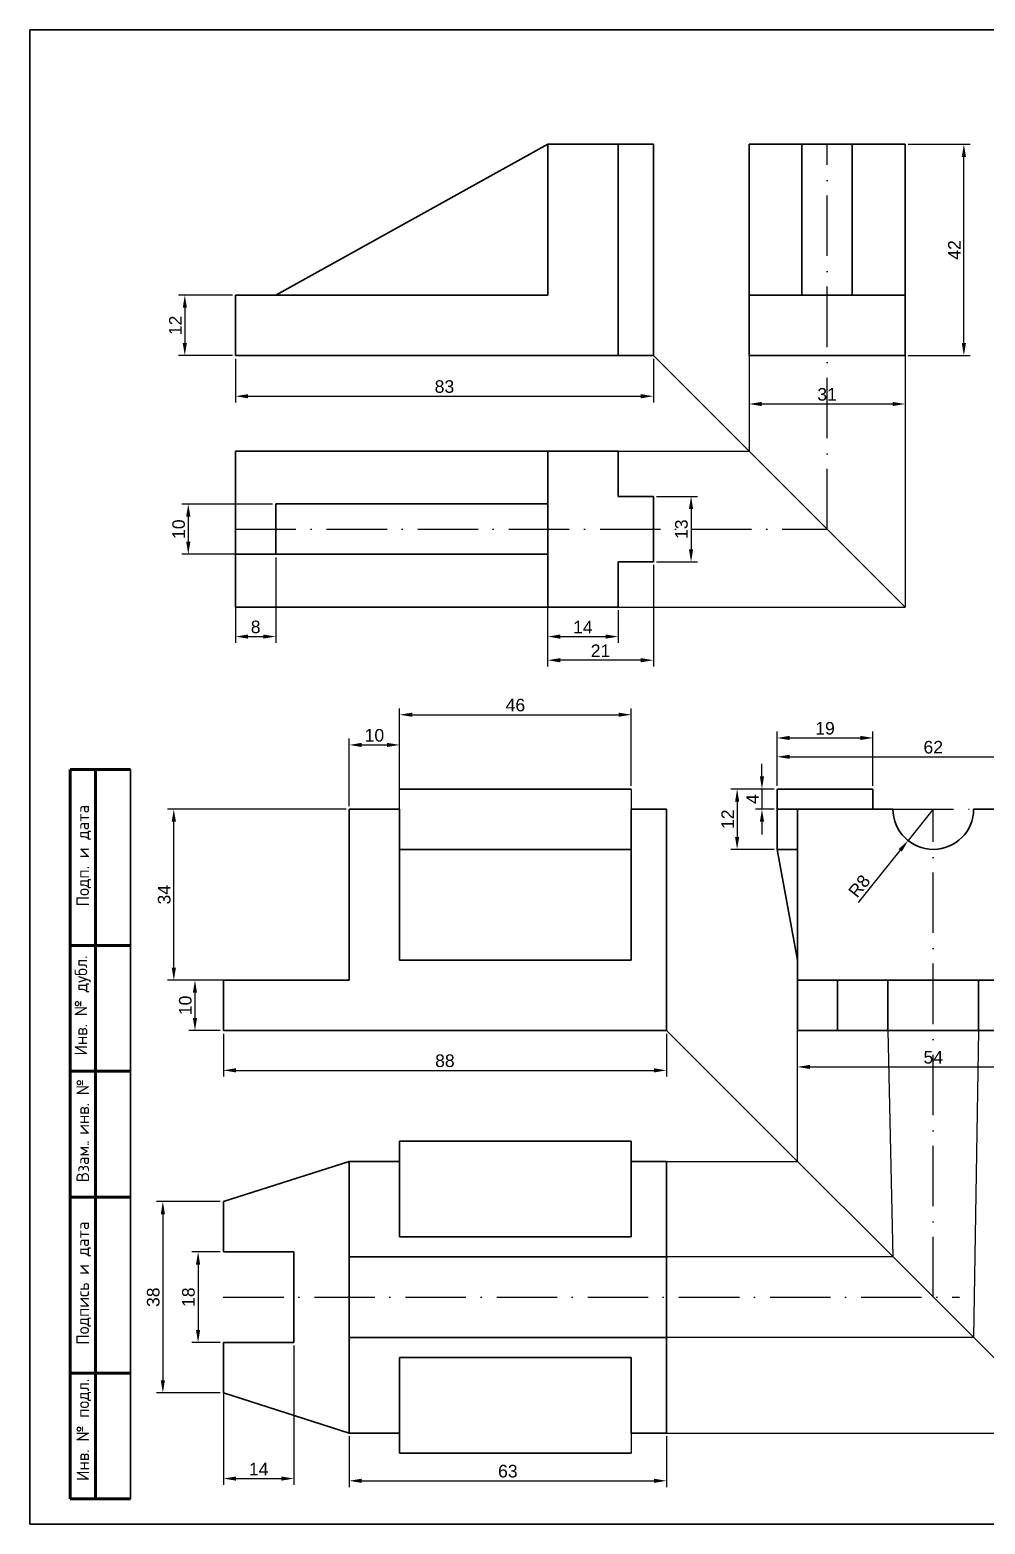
# Model space of a CAD drawing. Header units: millimetres. Extents: x 752 to 1172, y 1433 to 1730.
# Drawn here: x 751.7 to 941.4, y 1432.7 to 1729.7 of the extents above; entities that cross this region are included whole.
import ezdxf
from ezdxf.enums import TextEntityAlignment as Align

# ---------------------------------------------------------------- set-up
doc = ezdxf.new("R2010")
doc.units = ezdxf.units.MM
doc.linetypes.add('ACAD_ISO10W100', pattern=[18, 12, -3, 0, -3])
for name, color, linetype in [('45', 230, 'Continuous'), ('ось', 50, 'Continuous'), ('проекционные', 80, 'Continuous'), ('размеры', 140, 'Continuous')]:
    doc.layers.add(name, color=color, linetype=linetype)
doc.layers.add('контур', color=7, linetype='Continuous', lineweight=30)
doc.styles.add('GOST-2.304_Type-B', font='GOST Common.ttf')
doc.styles.get("Standard").update_dxf_attribs({"font": 'arial.ttf'})
doc.dimstyles.new('ISO-25', dxfattribs={"dimtxt": 2.5, "dimasz": 2.5, "dimexe": 1.25, "dimexo": 0.625, "dimtad": 1, "dimtxsty": 'Standard', "dimcen": 2.5, "dimadec": 0, "dimazin": 0, "dimtfac": 1, "dimtmove": 0, "dimatfit": 3, "dimfxl": 1, "dimarcsym": 0})

# ---------------------------------------------------------------- blocks, each defined once
blk = doc.blocks.new('ACAD_SPDS_TB_18')
at = {"linetype": 'Continuous', "lineweight": 60}
for p, q in [((-12, 145), (0, 145)), ((-12, 145), (-12, 0)), ((-7, 145), (-7, 0)), ((-12, 110), (0, 110)), ((-12, 85), (0, 85)), ((-12, 60), (0, 60)), ((-12, 25), (0, 25)), ((-12, 0), (0, 0))]:
    blk.add_line(p, q, dxfattribs=at)
at = {"linetype": 'Continuous', "lineweight": 30}
blk.add_line((0, 145), (0, 0), dxfattribs=at)
at = {"style": 'GOST-2.304_Type-B'}
for s, p in [('Подп. и дата', (-8.25, 117.77)), ('Инв. № дубл.', (-8.62, 88.14)), ('Взам. инв. №', (-8.25, 62.96)), ('. ', (-8.25, 70.58)), ('Подпись и дата', (-8.25, 30.64)), ('Инв. № подл.', (-8.25, 3.57))]:
    blk.add_text(s, height=2.5, rotation=90, dxfattribs=at).set_placement(p)
for tag, p in [('ПОДП_ДАТА_2', (-3.5, 127.5)), ('ИНВ_Н_ДУБЛ', (-3.65, 97.5)), ('ВЗАМ_ИНВ_Н', (-3.5, 71.94)), ('ПОДП_ДАТА_1', (-3.5, 42.5)), ('ИНВ_НОМ_ПОДЛ', (-3.5, 12.5))]:
    blk.add_attdef(tag, text='', height=2.5, rotation=90, dxfattribs=at).set_placement(p, align=Align.MIDDLE_CENTER)
at = {"style": 'GOST-2.304_Type-B', "flags": 1}
blk.add_attdef('ИДЕНТИФИКАТОР_НАДПИСИ', (-12.12, -11.58), '', height=2.5, dxfattribs=at)
blk = doc.blocks.new('*D114')
at = {"layer": 'Defpoints', "color": 0, "transparency": 16777216}
for p in [(792.49, 1676.97), (782.42, 1664.97), (792.49, 1664.97)]:
    blk.add_point(p, dxfattribs=at)
at = {"layer": 'размеры', "color": 0, "lineweight": -2, "transparency": 16777216}
for p, q in [((791.87, 1676.97), (781.17, 1676.97)), ((782.42, 1674.47), (782.42, 1667.47)), ((791.87, 1664.97), (781.17, 1664.97))]:
    blk.add_line(p, q, dxfattribs=at)
at = {"layer": 'размеры', "color": 0, "transparency": 16777216}
for points in [[(782.01, 1674.47), (782.84, 1674.47), (782.42, 1676.97)], [(782.01, 1667.47), (782.84, 1667.47), (782.42, 1664.97)]]:
    blk.add_solid(points, dxfattribs=at)
at = {"layer": 'размеры', "color": 0, "transparency": 16777216, "insert": (780.54, 1670.97), "char_height": 2.5, "attachment_point": 5, "rotation": 90}
blk.add_mtext('12', dxfattribs=at)
blk = doc.blocks.new('*D115')
at = {"layer": 'Defpoints', "color": 0, "transparency": 16777216}
for p in [(792.49, 1664.97), (875.49, 1664.97), (875.49, 1656.89)]:
    blk.add_point(p, dxfattribs=at)
at = {"layer": 'размеры', "color": 0, "lineweight": -2, "transparency": 16777216}
for p, q in [((792.49, 1664.35), (792.49, 1655.64)), ((875.49, 1664.35), (875.49, 1655.64)), ((794.99, 1656.89), (872.99, 1656.89))]:
    blk.add_line(p, q, dxfattribs=at)
at = {"layer": 'размеры', "color": 0, "transparency": 16777216}
for points in [[(794.99, 1657.31), (794.99, 1656.48), (792.49, 1656.89)], [(872.99, 1657.31), (872.99, 1656.48), (875.49, 1656.89)]]:
    blk.add_solid(points, dxfattribs=at)
at = {"layer": 'размеры', "color": 0, "transparency": 16777216, "insert": (833.99, 1658.8), "char_height": 2.5, "attachment_point": 5}
blk.add_mtext('83', dxfattribs=at)
blk = doc.blocks.new('*D116')
at = {"layer": 'Defpoints', "color": 0, "transparency": 16777216}
for p in [(800.49, 1635.47), (783.11, 1625.47), (800.49, 1625.47)]:
    blk.add_point(p, dxfattribs=at)
at = {"layer": 'размеры', "color": 0, "lineweight": -2, "transparency": 16777216}
for p, q in [((799.87, 1635.47), (781.86, 1635.47)), ((783.11, 1632.97), (783.11, 1627.97)), ((799.87, 1625.47), (781.86, 1625.47))]:
    blk.add_line(p, q, dxfattribs=at)
at = {"layer": 'размеры', "color": 0, "transparency": 16777216}
for points in [[(782.69, 1632.97), (783.53, 1632.97), (783.11, 1635.47)], [(782.69, 1627.97), (783.53, 1627.97), (783.11, 1625.47)]]:
    blk.add_solid(points, dxfattribs=at)
at = {"layer": 'размеры', "color": 0, "transparency": 16777216, "insert": (781.21, 1630.47), "char_height": 2.5, "attachment_point": 5, "rotation": 90}
blk.add_mtext('10', dxfattribs=at)
blk = doc.blocks.new('*D117')
at = {"layer": 'Defpoints', "color": 0, "transparency": 16777216}
for p in [(792.49, 1625.47), (800.49, 1625.47), (800.49, 1609.12)]:
    blk.add_point(p, dxfattribs=at)
at = {"layer": 'размеры', "color": 0, "lineweight": -2, "transparency": 16777216}
for p, q in [((792.49, 1624.85), (792.49, 1607.87)), ((800.49, 1624.85), (800.49, 1607.87)), ((794.99, 1609.12), (797.99, 1609.12))]:
    blk.add_line(p, q, dxfattribs=at)
at = {"layer": 'размеры', "color": 0, "transparency": 16777216}
for points in [[(794.99, 1609.54), (794.99, 1608.71), (792.49, 1609.12)], [(797.99, 1609.54), (797.99, 1608.71), (800.49, 1609.12)]]:
    blk.add_solid(points, dxfattribs=at)
at = {"layer": 'размеры', "color": 0, "transparency": 16777216, "insert": (796.49, 1611.03), "char_height": 2.5, "attachment_point": 5}
blk.add_mtext('8', dxfattribs=at)
blk = doc.blocks.new('*D118')
at = {"layer": 'Defpoints', "color": 0, "transparency": 16777216}
for p in [(854.49, 1614.97), (868.49, 1614.97), (868.49, 1609.12)]:
    blk.add_point(p, dxfattribs=at)
at = {"layer": 'размеры', "color": 0, "lineweight": -2, "transparency": 16777216}
for p, q in [((854.49, 1614.35), (854.49, 1607.87)), ((868.49, 1614.35), (868.49, 1607.87)), ((856.99, 1609.12), (865.99, 1609.12))]:
    blk.add_line(p, q, dxfattribs=at)
at = {"layer": 'размеры', "color": 0, "transparency": 16777216}
for points in [[(856.99, 1609.53), (856.99, 1608.7), (854.49, 1609.12)], [(865.99, 1609.53), (865.99, 1608.7), (868.49, 1609.12)]]:
    blk.add_solid(points, dxfattribs=at)
at = {"layer": 'размеры', "color": 0, "transparency": 16777216, "insert": (861.49, 1611), "char_height": 2.5, "attachment_point": 5}
blk.add_mtext('14', dxfattribs=at)
blk = doc.blocks.new('*D119')
at = {"layer": 'Defpoints', "color": 0, "transparency": 16777216}
for p in [(854.49, 1625.47), (875.49, 1623.97), (854.49, 1604.42)]:
    blk.add_point(p, dxfattribs=at)
at = {"layer": 'размеры', "color": 0, "lineweight": -2, "transparency": 16777216}
for p, q in [((854.49, 1624.85), (854.49, 1603.17)), ((875.49, 1623.35), (875.49, 1603.17)), ((872.99, 1604.42), (856.99, 1604.42))]:
    blk.add_line(p, q, dxfattribs=at)
at = {"layer": 'размеры', "color": 0, "transparency": 16777216}
for points in [[(856.99, 1604.84), (856.99, 1604), (854.49, 1604.42)], [(872.99, 1604.84), (872.99, 1604), (875.49, 1604.42)]]:
    blk.add_solid(points, dxfattribs=at)
at = {"layer": 'размеры', "color": 0, "transparency": 16777216, "insert": (864.99, 1606.3), "char_height": 2.5, "attachment_point": 5}
blk.add_mtext('21', dxfattribs=at)
blk = doc.blocks.new('*D120')
at = {"layer": 'Defpoints', "color": 0, "transparency": 16777216}
for p in [(875.49, 1636.97), (875.49, 1623.97), (882.97, 1623.97)]:
    blk.add_point(p, dxfattribs=at)
at = {"layer": 'размеры', "color": 0, "lineweight": -2, "transparency": 16777216}
for p, q in [((876.12, 1636.97), (884.22, 1636.97)), ((882.97, 1634.47), (882.97, 1626.47)), ((876.12, 1623.97), (884.22, 1623.97))]:
    blk.add_line(p, q, dxfattribs=at)
at = {"layer": 'размеры', "color": 0, "transparency": 16777216}
for points in [[(882.55, 1634.47), (883.39, 1634.47), (882.97, 1636.97)], [(882.55, 1626.47), (883.39, 1626.47), (882.97, 1623.97)]]:
    blk.add_solid(points, dxfattribs=at)
at = {"layer": 'размеры', "color": 0, "transparency": 16777216, "insert": (881.07, 1630.47), "char_height": 2.5, "attachment_point": 5, "rotation": 90}
blk.add_mtext('13', dxfattribs=at)
blk = doc.blocks.new('*D88')
at = {"layer": 'Defpoints', "color": 0, "transparency": 16777216}
for p in [(925.49, 1706.97), (937.16, 1706.97), (925.49, 1664.97)]:
    blk.add_point(p, dxfattribs=at)
at = {"layer": 'размеры', "color": 0, "lineweight": -2, "transparency": 16777216}
for p, q in [((926.12, 1706.97), (938.41, 1706.97)), ((937.16, 1667.47), (937.16, 1704.47)), ((926.12, 1664.97), (938.41, 1664.97))]:
    blk.add_line(p, q, dxfattribs=at)
at = {"layer": 'размеры', "color": 0, "transparency": 16777216}
for points in [[(936.74, 1704.47), (937.58, 1704.47), (937.16, 1706.97)], [(936.74, 1667.47), (937.58, 1667.47), (937.16, 1664.97)]]:
    blk.add_solid(points, dxfattribs=at)
at = {"layer": 'размеры', "color": 0, "transparency": 16777216, "insert": (935.28, 1685.97), "char_height": 2.5, "attachment_point": 5, "rotation": 90}
blk.add_mtext('42', dxfattribs=at)
blk = doc.blocks.new('*D89')
at = {"layer": 'Defpoints', "color": 0, "transparency": 16777216}
for p in [(894.49, 1664.97), (925.49, 1664.97), (925.49, 1655.35)]:
    blk.add_point(p, dxfattribs=at)
at = {"layer": 'размеры', "color": 0, "lineweight": -2, "transparency": 16777216}
for p, q in [((894.49, 1664.35), (894.49, 1654.1)), ((925.49, 1664.35), (925.49, 1654.1)), ((896.99, 1655.35), (922.99, 1655.35))]:
    blk.add_line(p, q, dxfattribs=at)
at = {"layer": 'размеры', "color": 0, "transparency": 16777216}
for points in [[(896.99, 1655.76), (896.99, 1654.93), (894.49, 1655.35)], [(922.99, 1655.76), (922.99, 1654.93), (925.49, 1655.35)]]:
    blk.add_solid(points, dxfattribs=at)
at = {"layer": 'размеры', "color": 0, "transparency": 16777216, "insert": (909.99, 1657.25), "char_height": 2.5, "attachment_point": 5}
blk.add_mtext('31', dxfattribs=at)
blk = doc.blocks.new('*D99')
at = {"layer": 'Defpoints', "color": 0, "transparency": 16777216}
for p in [(790.08, 1540.81), (784.44, 1530.81), (790.08, 1530.81)]:
    blk.add_point(p, dxfattribs=at)
at = {"layer": 'размеры', "color": 0, "lineweight": -2, "transparency": 16777216}
for p, q in [((789.46, 1540.81), (783.19, 1540.81)), ((784.44, 1538.31), (784.44, 1533.31)), ((789.46, 1530.81), (783.19, 1530.81))]:
    blk.add_line(p, q, dxfattribs=at)
at = {"layer": 'размеры', "color": 0, "transparency": 16777216}
for points in [[(784.02, 1538.31), (784.85, 1538.31), (784.44, 1540.81)], [(784.02, 1533.31), (784.85, 1533.31), (784.44, 1530.81)]]:
    blk.add_solid(points, dxfattribs=at)
at = {"layer": 'размеры', "color": 0, "transparency": 16777216, "insert": (782.53, 1535.81), "char_height": 2.5, "attachment_point": 5, "rotation": 90}
blk.add_mtext('10', dxfattribs=at)
blk = doc.blocks.new('*D100')
at = {"layer": 'Defpoints', "color": 0, "transparency": 16777216}
for p in [(780.24, 1574.81), (815.08, 1574.81), (815.08, 1540.81)]:
    blk.add_point(p, dxfattribs=at)
at = {"layer": 'размеры', "color": 0, "lineweight": -2, "transparency": 16777216}
for p, q in [((814.46, 1574.81), (778.99, 1574.81)), ((780.24, 1543.31), (780.24, 1572.31)), ((814.46, 1540.81), (778.99, 1540.81))]:
    blk.add_line(p, q, dxfattribs=at)
at = {"layer": 'размеры', "color": 0, "transparency": 16777216}
for points in [[(779.82, 1572.31), (780.66, 1572.31), (780.24, 1574.81)], [(779.82, 1543.31), (780.66, 1543.31), (780.24, 1540.81)]]:
    blk.add_solid(points, dxfattribs=at)
at = {"layer": 'размеры', "color": 0, "transparency": 16777216, "insert": (778.34, 1557.81), "char_height": 2.5, "attachment_point": 5, "rotation": 90}
blk.add_mtext('34', dxfattribs=at)
blk = doc.blocks.new('*D101')
at = {"layer": 'Defpoints', "color": 0, "transparency": 16777216}
for p in [(825.08, 1587.58), (815.08, 1574.81), (825.08, 1574.81)]:
    blk.add_point(p, dxfattribs=at)
at = {"layer": 'размеры', "color": 0, "lineweight": -2, "transparency": 16777216}
for p, q in [((815.08, 1575.43), (815.08, 1588.83)), ((817.58, 1587.58), (822.58, 1587.58)), ((825.08, 1575.43), (825.08, 1588.83))]:
    blk.add_line(p, q, dxfattribs=at)
at = {"layer": 'размеры', "color": 0, "transparency": 16777216}
for points in [[(817.58, 1588), (817.58, 1587.17), (815.08, 1587.58)], [(822.58, 1588), (822.58, 1587.17), (825.08, 1587.58)]]:
    blk.add_solid(points, dxfattribs=at)
at = {"layer": 'размеры', "color": 0, "transparency": 16777216, "insert": (820.08, 1589.48), "char_height": 2.5, "attachment_point": 5}
blk.add_mtext('10', dxfattribs=at)
blk = doc.blocks.new('*D102')
at = {"layer": 'Defpoints', "color": 0, "transparency": 16777216}
for p in [(871.08, 1593.59), (825.08, 1578.81), (871.08, 1578.81)]:
    blk.add_point(p, dxfattribs=at)
at = {"layer": 'размеры', "color": 0, "lineweight": -2, "transparency": 16777216}
for p, q in [((825.08, 1579.43), (825.08, 1594.84)), ((827.58, 1593.59), (868.58, 1593.59)), ((871.08, 1579.43), (871.08, 1594.84))]:
    blk.add_line(p, q, dxfattribs=at)
at = {"layer": 'размеры', "color": 0, "transparency": 16777216}
for points in [[(827.58, 1594), (827.58, 1593.17), (825.08, 1593.59)], [(868.58, 1594), (868.58, 1593.17), (871.08, 1593.59)]]:
    blk.add_solid(points, dxfattribs=at)
at = {"layer": 'размеры', "color": 0, "transparency": 16777216, "insert": (848.08, 1595.49), "char_height": 2.5, "attachment_point": 5}
blk.add_mtext('46', dxfattribs=at)
blk = doc.blocks.new('*D103')
at = {"layer": 'Defpoints', "color": 0, "transparency": 16777216}
for p in [(790.08, 1530.81), (878.08, 1530.81), (878.08, 1522.9)]:
    blk.add_point(p, dxfattribs=at)
at = {"layer": 'размеры', "color": 0, "lineweight": -2, "transparency": 16777216}
for p, q in [((790.08, 1530.18), (790.08, 1521.65)), ((878.08, 1530.18), (878.08, 1521.65)), ((792.58, 1522.9), (875.58, 1522.9))]:
    blk.add_line(p, q, dxfattribs=at)
at = {"layer": 'размеры', "color": 0, "transparency": 16777216}
for points in [[(792.58, 1523.32), (792.58, 1522.48), (790.08, 1522.9)], [(875.58, 1523.32), (875.58, 1522.48), (878.08, 1522.9)]]:
    blk.add_solid(points, dxfattribs=at)
at = {"layer": 'размеры', "color": 0, "transparency": 16777216, "insert": (834.08, 1524.8), "char_height": 2.5, "attachment_point": 5}
blk.add_mtext('88', dxfattribs=at)
blk = doc.blocks.new('*D104')
at = {"layer": 'Defpoints', "color": 0, "transparency": 16777216}
for p in [(919.08, 1588.97), (900.08, 1578.81), (919.08, 1578.81)]:
    blk.add_point(p, dxfattribs=at)
at = {"layer": 'размеры', "color": 0, "lineweight": -2, "transparency": 16777216}
for p, q in [((900.08, 1579.43), (900.08, 1590.22)), ((902.58, 1588.97), (916.58, 1588.97)), ((919.08, 1579.43), (919.08, 1590.22))]:
    blk.add_line(p, q, dxfattribs=at)
at = {"layer": 'размеры', "color": 0, "transparency": 16777216}
for points in [[(902.58, 1589.39), (902.58, 1588.55), (900.08, 1588.97)], [(916.58, 1589.39), (916.58, 1588.55), (919.08, 1588.97)]]:
    blk.add_solid(points, dxfattribs=at)
at = {"layer": 'размеры', "color": 0, "transparency": 16777216, "insert": (909.58, 1590.87), "char_height": 2.5, "attachment_point": 5}
blk.add_mtext('19', dxfattribs=at)
blk = doc.blocks.new('*D105')
at = {"layer": 'Defpoints', "color": 0, "transparency": 16777216}
for p in [(900.08, 1578.81), (892.12, 1566.81), (900.08, 1566.81)]:
    blk.add_point(p, dxfattribs=at)
at = {"layer": 'размеры', "color": 0, "lineweight": -2, "transparency": 16777216}
for p, q in [((899.46, 1578.81), (890.87, 1578.81)), ((892.12, 1576.31), (892.12, 1569.31)), ((899.46, 1566.81), (890.87, 1566.81))]:
    blk.add_line(p, q, dxfattribs=at)
at = {"layer": 'размеры', "color": 0, "transparency": 16777216}
for points in [[(891.71, 1576.31), (892.54, 1576.31), (892.12, 1578.81)], [(891.71, 1569.31), (892.54, 1569.31), (892.12, 1566.81)]]:
    blk.add_solid(points, dxfattribs=at)
at = {"layer": 'размеры', "color": 0, "transparency": 16777216, "insert": (890.24, 1572.81), "char_height": 2.5, "attachment_point": 5, "rotation": 90}
blk.add_mtext('12', dxfattribs=at)
blk = doc.blocks.new('*D106')
at = {"layer": 'Defpoints', "color": 0, "transparency": 16777216}
for p in [(962.08, 1585.22), (900.08, 1578.81), (962.08, 1578.81)]:
    blk.add_point(p, dxfattribs=at)
at = {"layer": 'размеры', "color": 0, "lineweight": -2, "transparency": 16777216}
for p, q in [((900.08, 1579.43), (900.08, 1586.47)), ((962.08, 1579.43), (962.08, 1586.47)), ((902.58, 1585.22), (959.58, 1585.22))]:
    blk.add_line(p, q, dxfattribs=at)
at = {"layer": 'размеры', "color": 0, "transparency": 16777216}
for points in [[(902.58, 1585.64), (902.58, 1584.8), (900.08, 1585.22)], [(959.58, 1585.64), (959.58, 1584.8), (962.08, 1585.22)]]:
    blk.add_solid(points, dxfattribs=at)
at = {"layer": 'размеры', "color": 0, "transparency": 16777216, "insert": (931.08, 1587.12), "char_height": 2.5, "attachment_point": 5}
blk.add_mtext('62', dxfattribs=at)
blk = doc.blocks.new('*D107')
at = {"layer": 'Defpoints', "color": 0, "transparency": 16777216}
for p in [(900.08, 1578.81), (897.05, 1574.81), (900.08, 1574.81)]:
    blk.add_point(p, dxfattribs=at)
at = {"layer": 'размеры', "color": 0, "lineweight": -2, "transparency": 16777216}
for p, q in [((897.05, 1581.31), (897.05, 1583.81)), ((899.46, 1578.81), (895.8, 1578.81)), ((897.05, 1578.81), (897.05, 1574.81)), ((899.46, 1574.81), (895.8, 1574.81)), ((897.05, 1572.31), (897.05, 1569.81))]:
    blk.add_line(p, q, dxfattribs=at)
at = {"layer": 'размеры', "color": 0, "transparency": 16777216}
for points in [[(896.64, 1581.31), (897.47, 1581.31), (897.05, 1578.81)], [(896.64, 1572.31), (897.47, 1572.31), (897.05, 1574.81)]]:
    blk.add_solid(points, dxfattribs=at)
at = {"layer": 'размеры', "color": 0, "transparency": 16777216, "insert": (895.18, 1576.81), "char_height": 2.5, "attachment_point": 5, "rotation": 90}
blk.add_mtext('4', dxfattribs=at)
blk = doc.blocks.new('*D108')
at = {"layer": 'Defpoints', "color": 0, "transparency": 16777216}
for p in [(904.08, 1530.81), (958.08, 1530.81), (958.08, 1523.58)]:
    blk.add_point(p, dxfattribs=at)
at = {"layer": 'размеры', "color": 0, "lineweight": -2, "transparency": 16777216}
for p, q in [((904.08, 1530.18), (904.08, 1522.33)), ((958.08, 1530.18), (958.08, 1522.33)), ((906.58, 1523.58), (955.58, 1523.58))]:
    blk.add_line(p, q, dxfattribs=at)
at = {"layer": 'размеры', "color": 0, "transparency": 16777216}
for points in [[(906.58, 1524), (906.58, 1523.17), (904.08, 1523.58)], [(955.58, 1524), (955.58, 1523.17), (958.08, 1523.58)]]:
    blk.add_solid(points, dxfattribs=at)
at = {"layer": 'размеры', "color": 0, "transparency": 16777216, "insert": (931.08, 1525.48), "char_height": 2.5, "attachment_point": 5}
blk.add_mtext('54', dxfattribs=at)
blk = doc.blocks.new('*D109')
at = {"layer": 'Defpoints', "color": 0, "transparency": 16777216}
for p in [(931.08, 1574.81), (926.08, 1568.57)]:
    blk.add_point(p, dxfattribs=at)
at = {"layer": 'размеры', "color": 0, "lineweight": -2, "transparency": 16777216}
for p, q in [((931.08, 1574.81), (926.08, 1568.57)), ((916.22, 1556.26), (924.51, 1566.62))]:
    blk.add_line(p, q, dxfattribs=at)
at = {"layer": 'размеры', "color": 0, "transparency": 16777216}
blk.add_solid([(924.19, 1566.88), (924.84, 1566.36), (926.08, 1568.57)], dxfattribs=at)
at = {"layer": 'размеры', "color": 0, "transparency": 16777216, "insert": (916.39, 1559.52), "char_height": 2.5, "attachment_point": 5, "rotation": 51.2874}
blk.add_mtext('R8', dxfattribs=at)
blk = doc.blocks.new('*D110')
at = {"layer": 'Defpoints', "color": 0, "transparency": 16777216}
for p in [(790.08, 1486.81), (785.06, 1468.81), (790.08, 1468.81)]:
    blk.add_point(p, dxfattribs=at)
at = {"layer": 'размеры', "color": 0, "lineweight": -2, "transparency": 16777216}
for p, q in [((789.46, 1486.81), (783.81, 1486.81)), ((785.06, 1484.31), (785.06, 1471.31)), ((789.46, 1468.81), (783.81, 1468.81))]:
    blk.add_line(p, q, dxfattribs=at)
at = {"layer": 'размеры', "color": 0, "transparency": 16777216}
for points in [[(784.64, 1484.31), (785.47, 1484.31), (785.06, 1486.81)], [(784.64, 1471.31), (785.47, 1471.31), (785.06, 1468.81)]]:
    blk.add_solid(points, dxfattribs=at)
at = {"layer": 'размеры', "color": 0, "transparency": 16777216, "insert": (783.15, 1477.81), "char_height": 2.5, "attachment_point": 5, "rotation": 90}
blk.add_mtext('18', dxfattribs=at)
blk = doc.blocks.new('*D111')
at = {"layer": 'Defpoints', "color": 0, "transparency": 16777216}
for p in [(790.08, 1496.81), (778.06, 1458.81), (790.08, 1458.81)]:
    blk.add_point(p, dxfattribs=at)
at = {"layer": 'размеры', "color": 0, "lineweight": -2, "transparency": 16777216}
for p, q in [((789.46, 1496.81), (776.81, 1496.81)), ((778.06, 1494.31), (778.06, 1461.31)), ((789.46, 1458.81), (776.81, 1458.81))]:
    blk.add_line(p, q, dxfattribs=at)
at = {"layer": 'размеры', "color": 0, "transparency": 16777216}
for points in [[(777.65, 1494.31), (778.48, 1494.31), (778.06, 1496.81)], [(777.65, 1461.31), (778.48, 1461.31), (778.06, 1458.81)]]:
    blk.add_solid(points, dxfattribs=at)
at = {"layer": 'размеры', "color": 0, "transparency": 16777216, "insert": (776.16, 1477.81), "char_height": 2.5, "attachment_point": 5, "rotation": 90}
blk.add_mtext('38', dxfattribs=at)
blk = doc.blocks.new('*D112')
at = {"layer": 'Defpoints', "color": 0, "transparency": 16777216}
for p in [(815.08, 1450.81), (878.08, 1450.81), (878.08, 1441.32)]:
    blk.add_point(p, dxfattribs=at)
at = {"layer": 'размеры', "color": 0, "lineweight": -2, "transparency": 16777216}
for p, q in [((815.08, 1450.18), (815.08, 1440.07)), ((878.08, 1450.18), (878.08, 1440.07)), ((817.58, 1441.32), (875.58, 1441.32))]:
    blk.add_line(p, q, dxfattribs=at)
at = {"layer": 'размеры', "color": 0, "transparency": 16777216}
for points in [[(817.58, 1441.74), (817.58, 1440.9), (815.08, 1441.32)], [(875.58, 1441.74), (875.58, 1440.9), (878.08, 1441.32)]]:
    blk.add_solid(points, dxfattribs=at)
at = {"layer": 'размеры', "color": 0, "transparency": 16777216, "insert": (846.58, 1443.22), "char_height": 2.5, "attachment_point": 5}
blk.add_mtext('63', dxfattribs=at)
blk = doc.blocks.new('*D113')
at = {"layer": 'Defpoints', "color": 0, "transparency": 16777216}
for p in [(790.08, 1468.81), (804.08, 1468.81), (804.08, 1441.76)]:
    blk.add_point(p, dxfattribs=at)
at = {"layer": 'размеры', "color": 0, "lineweight": -2, "transparency": 16777216}
for p, q in [((790.08, 1468.18), (790.08, 1440.51)), ((804.08, 1468.18), (804.08, 1440.51)), ((792.58, 1441.76), (801.58, 1441.76))]:
    blk.add_line(p, q, dxfattribs=at)
at = {"layer": 'размеры', "color": 0, "transparency": 16777216}
for points in [[(792.58, 1442.17), (792.58, 1441.34), (790.08, 1441.76)], [(801.58, 1442.17), (801.58, 1441.34), (804.08, 1441.76)]]:
    blk.add_solid(points, dxfattribs=at)
at = {"layer": 'размеры', "color": 0, "transparency": 16777216, "insert": (797.08, 1443.64), "char_height": 2.5, "attachment_point": 5}
blk.add_mtext('14', dxfattribs=at)

msp = doc.modelspace()

# ---------------------------------------------------------------- linework, layer by layer
for p, q in [((894.495, 1664.971), (894.495, 1645.971)), ((825.081, 1574.809), (825.081, 1578.809)), ((871.081, 1578.809), (871.081, 1574.809)), ((790.081, 1540.809), (815.081, 1540.809)), ((871.081, 1504.809), (871.081, 1508.809)), ((804.081, 1486.809), (804.081, 1477.809)), ((847.585, 1485.809), (871.081, 1485.809)), ((923.081, 1485.809), (878.081, 1485.809)), ((790.081, 1468.809), (790.081, 1458.809)), ((825.081, 1469.809), (871.081, 1469.809)), ((825.081, 1446.809), (825.081, 1450.809)), ((871.081, 1450.809), (871.081, 1446.809))]:
    msp.add_line(p, q)
at = {"layer": '45'}
for p, q in [((875.495, 1664.971), (925.495, 1614.971)), ((878.081, 1530.809), (958.081, 1450.809))]:
    msp.add_line(p, q, dxfattribs=at)
at = {"layer": 'контур'}
for p, q in [((800.495, 1676.971), (854.495, 1706.971)), ((868.495, 1706.971), (854.495, 1706.971)), ((854.495, 1706.971), (854.495, 1676.971)), ((875.495, 1706.971), (868.495, 1706.971)), ((868.495, 1706.971), (868.495, 1664.971)), ((875.495, 1664.971), (875.495, 1706.971)), ((894.495, 1664.971), (894.495, 1706.971)), ((894.495, 1706.971), (925.495, 1706.971)), ((904.995, 1676.971), (904.995, 1706.971)), ((904.995, 1706.971), (914.995, 1706.971)), ((914.995, 1706.971), (914.995, 1676.971)), ((925.495, 1664.971), (925.495, 1706.971)), ((792.495, 1664.971), (792.495, 1676.971)), ((792.495, 1676.971), (854.495, 1676.971)), ((894.495, 1676.971), (925.495, 1676.971)), ((792.495, 1664.971), (875.495, 1664.971)), ((894.495, 1664.971), (925.495, 1664.971)), ((792.495, 1614.971), (792.495, 1645.971)), ((792.495, 1645.971), (868.495, 1645.971)), ((792.495, 1645.971), (792.495, 1630.471)), ((854.495, 1645.971), (854.495, 1614.971)), ((868.495, 1645.971), (868.495, 1636.971)), ((868.495, 1636.971), (875.495, 1636.971)), ((875.495, 1636.971), (875.495, 1623.971)), ((854.495, 1635.471), (800.495, 1635.471)), ((800.495, 1635.471), (800.495, 1625.471)), ((792.495, 1625.471), (800.495, 1625.471)), ((792.495, 1625.471), (792.495, 1614.971)), ((800.495, 1625.471), (854.495, 1625.471)), ((854.495, 1625.471), (854.495, 1614.971)), ((875.495, 1623.971), (868.495, 1623.971)), ((868.495, 1623.971), (868.495, 1614.971)), ((868.495, 1614.971), (792.495, 1614.971)), ((825.081, 1578.809), (871.081, 1578.809)), ((919.081, 1578.809), (900.081, 1578.809)), ((900.081, 1578.809), (900.081, 1574.809)), ((919.081, 1574.809), (919.081, 1578.809)), ((815.081, 1540.809), (815.081, 1574.809)), ((815.081, 1574.809), (825.081, 1574.809)), ((825.081, 1574.809), (825.081, 1544.809)), ((871.081, 1544.809), (871.081, 1574.809)), ((871.081, 1574.809), (878.081, 1574.809)), ((878.081, 1574.809), (878.081, 1530.809)), ((900.081, 1574.809), (919.081, 1574.809)), ((900.081, 1566.809), (900.081, 1574.809)), ((904.081, 1530.809), (904.081, 1574.809)), ((919.081, 1574.809), (923.081, 1574.809)), ((939.081, 1574.809), (943.081, 1574.809)), ((825.081, 1566.809), (871.081, 1566.809)), ((900.081, 1566.809), (904.081, 1544.809)), ((900.081, 1566.809), (904.081, 1566.809)), ((825.081, 1544.809), (871.081, 1544.809)), ((790.081, 1530.809), (790.081, 1540.809)), ((790.081, 1540.809), (815.081, 1540.809)), ((904.081, 1540.809), (958.081, 1540.809)), ((912.081, 1530.809), (912.081, 1540.809)), ((922.081, 1530.809), (922.081, 1540.809)), ((940.081, 1530.809), (940.081, 1540.809)), ((878.081, 1530.809), (790.081, 1530.809)), ((958.081, 1530.809), (904.081, 1530.809)), ((825.081, 1504.809), (825.081, 1508.809)), ((825.081, 1508.809), (871.081, 1508.809)), ((871.081, 1508.809), (871.081, 1489.809)), ((790.081, 1496.809), (815.081, 1504.809)), ((815.081, 1450.809), (815.081, 1504.809)), ((815.081, 1504.809), (825.081, 1504.809)), ((825.081, 1489.809), (825.081, 1504.809)), ((878.081, 1504.809), (871.081, 1504.809)), ((878.081, 1450.809), (878.081, 1504.809)), ((790.081, 1486.809), (790.081, 1496.809)), ((871.081, 1489.809), (825.081, 1489.809)), ((790.081, 1486.809), (804.081, 1486.809)), ((804.081, 1486.809), (804.081, 1468.809)), ((804.081, 1486.809), (804.081, 1477.809)), ((815.081, 1485.809), (878.081, 1485.809)), ((804.081, 1468.809), (790.081, 1468.809)), ((790.081, 1458.809), (790.081, 1468.809)), ((815.081, 1469.809), (878.081, 1469.809)), ((825.081, 1446.809), (825.081, 1465.809)), ((825.081, 1465.809), (871.081, 1465.809)), ((871.081, 1465.809), (871.081, 1450.809)), ((790.081, 1458.809), (815.081, 1450.809)), ((815.081, 1450.809), (825.081, 1450.809)), ((878.081, 1450.809), (871.081, 1450.809)), ((871.081, 1446.809), (825.081, 1446.809))]:
    msp.add_line(p, q, dxfattribs=at)
msp.add_lwpolyline([(751.655, 1432.708), (751.655, 1729.708), (1171.655, 1729.708), (1171.655, 1432.708), (751.655, 1432.708)], dxfattribs=at)
msp.add_arc((931.081, 1574.809), 8, 180, 0, dxfattribs=at)
at = {"layer": 'ось', "linetype": 'ACAD_ISO10W100'}
for p, q in [((909.995, 1630.471), (909.995, 1706.971)), ((792.495, 1630.471), (909.995, 1630.471)), ((923.081, 1574.809), (939.081, 1574.809)), ((931.081, 1477.809), (931.081, 1574.809)), ((790.063, 1477.809), (936.299, 1477.809))]:
    msp.add_line(p, q, dxfattribs=at)
at = {"layer": 'проекционные'}
for p, q in [((925.495, 1664.971), (925.495, 1614.971)), ((868.495, 1645.971), (894.495, 1645.971)), ((868.495, 1614.971), (925.495, 1614.971)), ((904.081, 1504.809), (904.081, 1530.809)), ((922.081, 1530.809), (923.081, 1485.809)), ((940.081, 1530.809), (939.081, 1469.809)), ((878.081, 1504.809), (904.081, 1504.809)), ((939.081, 1469.809), (878.081, 1469.809)), ((878.081, 1450.809), (958.081, 1450.809))]:
    msp.add_line(p, q, dxfattribs=at)

# ---------------------------------------------------------------- block references
at = {"layer": 'контур'}
msp.add_blockref('ACAD_SPDS_TB_18', (771.655, 1437.708), dxfattribs=at)

# ---------------------------------------------------------------- dimensions: what is measured, and where the dimension line sits
at = {"layer": 'размеры'}
for base, p1, p2, picture, middle in [((937.158, 1706.971), (925.495, 1664.971), (925.495, 1706.971), '*D88', (935.278, 1685.971)), ((782.424, 1664.971), (792.495, 1676.971), (792.495, 1664.971), '*D114', (780.544, 1670.971)), ((882.969, 1623.971), (875.495, 1636.971), (875.495, 1623.971), '*D120', (881.067, 1630.471)), ((783.11, 1625.471), (800.495, 1635.471), (800.495, 1625.471), '*D116', (781.209, 1630.471)), ((897.054, 1574.809), (900.081, 1578.809), (900.081, 1574.809), '*D107', (895.179, 1576.809)), ((892.124, 1566.809), (900.081, 1578.809), (900.081, 1566.809), '*D105', (890.243, 1572.809)), ((784.436, 1530.809), (790.081, 1540.809), (790.081, 1530.809), '*D99', (782.535, 1535.809))]:
    dim = msp.add_linear_dim(base=base, p1=p1, p2=p2, angle=90, dimstyle='ISO-25', dxfattribs=at)
    dim.commit()
    dim.dimension.update_dxf_attribs({"geometry": picture, "text_midpoint": middle})
for base, p1, p2, picture, middle in [((875.495, 1656.894), (792.495, 1664.971), (875.495, 1664.971), '*D115', (833.995, 1658.796)), ((925.495, 1655.348), (894.495, 1664.971), (925.495, 1664.971), '*D89', (909.995, 1657.25)), ((800.495, 1609.124), (792.495, 1625.471), (800.495, 1625.471), '*D117', (796.495, 1611.026)), ((854.495, 1604.419), (875.495, 1623.971), (854.495, 1625.471), '*D119', (864.995, 1606.299)), ((868.495, 1609.118), (854.495, 1614.971), (868.495, 1614.971), '*D118', (861.495, 1610.998)), ((871.081, 1593.588), (825.081, 1578.809), (871.081, 1578.809), '*D102', (848.081, 1595.489)), ((825.081, 1587.583), (815.081, 1574.809), (825.081, 1574.809), '*D101', (820.081, 1589.485)), ((878.081, 1522.899), (790.081, 1530.809), (878.081, 1530.809), '*D103', (834.081, 1524.8)), ((958.081, 1523.582), (904.081, 1530.809), (958.081, 1530.809), '*D108', (931.081, 1525.478)), ((804.081, 1441.757), (790.081, 1468.809), (804.081, 1468.809), '*D113', (797.081, 1443.637)), ((878.081, 1441.32), (815.081, 1450.809), (878.081, 1450.809), '*D112', (846.581, 1443.222))]:
    dim = msp.add_linear_dim(base=base, p1=p1, p2=p2, dimstyle='ISO-25', dxfattribs=at)
    dim.commit()
    dim.dimension.update_dxf_attribs({"geometry": picture, "text_midpoint": middle})
for base, p2, picture, middle in [((919.081, 1588.969), (919.081, 1578.809), '*D104', (909.581, 1588.969)), ((962.081, 1585.219), (962.081, 1578.809), '*D106', (931.081, 1585.219))]:
    dim = msp.add_linear_dim(base=base, p1=(900.081, 1578.809), p2=p2, dimstyle='ISO-25', dxfattribs=at)
    dim.commit()
    dim.dimension.update_dxf_attribs({"geometry": picture, "text_midpoint": middle, "dimtype": 160})
for base, p1, p2, picture, middle in [((780.24, 1574.809), (815.081, 1540.809), (815.081, 1574.809), '*D100', (780.24, 1557.809)), ((778.063, 1458.809), (790.081, 1496.809), (790.081, 1458.809), '*D111', (778.063, 1477.809)), ((785.056, 1468.809), (790.081, 1486.809), (790.081, 1468.809), '*D110', (785.056, 1477.809))]:
    dim = msp.add_linear_dim(base=base, p1=p1, p2=p2, angle=90, dimstyle='ISO-25', dxfattribs=at)
    dim.commit()
    dim.dimension.update_dxf_attribs({"geometry": picture, "text_midpoint": middle, "dimtype": 160})
dim = msp.add_radius_dim(center=(931.081, 1574.809), mpoint=(926.078, 1568.567), dimstyle='ISO-25', dxfattribs=at)
dim.commit()
dim.dimension.update_dxf_attribs({"geometry": '*D109', "text_midpoint": (917.87, 1558.327), "dimtype": 164})

doc.saveas('drawing.dxf')
